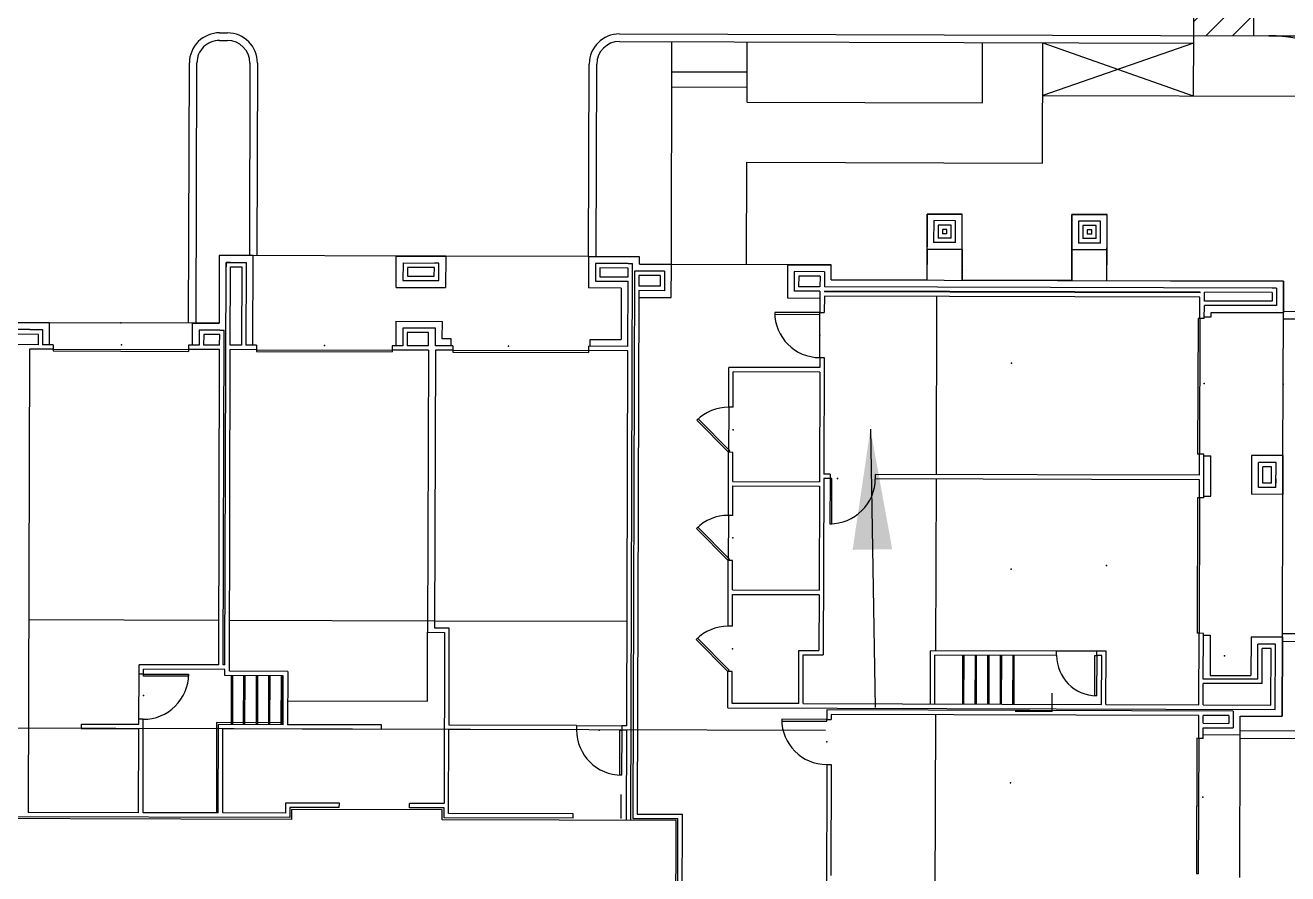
# Model space of a CAD drawing. Header units: feet. Extents: x 26064 to 27719, y 16802 to 28989.
# Drawn here: x 26944.1 to 27028, y 17880.6 to 17936.9 of the extents above; entities that cross this region are included whole.
import ezdxf

# ---------------------------------------------------------------- set-up
doc = ezdxf.new("R2010")
doc.units = ezdxf.units.FT
doc.header["$LTSCALE"] = 50
doc.header["$MEASUREMENT"] = 0
doc.header["$PDSIZE"] = -0.5
for name, color, linetype in [('BUILDING-INTERIOR', 251, 'Continuous'), ('BUILDINGS', 5, 'Continuous'), ('CURB-B', 4, 'Continuous'), ('CURB-F', 32, 'Continuous'), ('PAINT-MARKINGS', 32, 'Continuous'), ('SD-STRUCTURE', 6, 'Continuous'), ('SIDEWALK', 9, 'Continuous'), ('STEPS', 7, 'Continuous')]:
    doc.layers.add(name, color=color, linetype=linetype)
doc.styles.add('ls80', font='simplex', dxfattribs={"oblique": 15, "height": 4})
doc.dimstyles.new('dim', dxfattribs={"dimtxt": 0.18, "dimasz": 0.16, "dimexe": 0.0625, "dimexo": 0.0625, "dimgap": 0.03, "dimtad": 3, "dimdec": 4, "dimzin": 0, "dimdsep": 46, "dimtxsty": 'ls80', "dimcen": 0.09, "dimclrd": 256, "dimclre": 256, "dimclrt": 256, "dimaunit": 1, "dimadec": 4, "dimazin": 0, "dimtfac": 1, "dimtdec": 4, "dimtofl": 0, "dimtmove": 2, "dimatfit": 3, "dimfxl": 0, "dimtolj": 1, "dimtzin": 0, "dimlwd": -1, "dimlwe": -1, "dimarcsym": 0})

msp = doc.modelspace()

# ---------------------------------------------------------------- hatches: boundary and pattern name
at = {"layer": 'PAINT-MARKINGS'}
h = msp.add_hatch(dxfattribs=at)
h.set_pattern_fill('ANSI31', scale=10, style=0)
h.paths.add_polyline_path([(27025.83515, 17980.21812), (27021.83516, 17980.22896), (27021.70679, 17936.24675), (27025.70678, 17936.23591)])
h = msp.add_hatch(dxfattribs=at)
h.set_pattern_fill('ANSI31', scale=10, style=0)
edge = h.paths.add_edge_path()
edge.add_arc((27026.68886, 17926.23721), 9.996, 36.7031594, 89.8447259)
edge.add_line((27026.71595, 17936.23317), (27070.69841, 17936.11398))
edge.add_arc((27070.6711, 17926.11802), 9.996, 89.8434387, 142.9862904)
edge.add_line((27062.68938, 17932.13567), (27034.70308, 17932.21151))

# ---------------------------------------------------------------- linework, layer by layer
at = {"layer": 'BUILDING-INTERIOR', "color": 7, "ltscale": 12}
for p, q in [((27004.01939, 17922.05727), (27004.0262, 17924.38971)), ((27004.0262, 17924.38971), (27006.35864, 17924.3829)), ((27006.35183, 17922.05047), (27006.35864, 17924.3829)), ((27013.64069, 17922.02919), (27013.6475, 17924.36163)), ((27013.6475, 17924.36163), (27015.97993, 17924.35482)), ((27015.97313, 17922.02239), (27015.97993, 17924.35482)), ((27004.46226, 17923.9511), (27004.458, 17922.49333)), ((27005.91999, 17923.94685), (27004.46226, 17923.9511)), ((27004.75296, 17923.65869), (27004.75041, 17922.78403)), ((27005.62758, 17923.65614), (27004.75296, 17923.6587)), ((27004.75296, 17923.65869), (27004.75296, 17923.65869)), ((27005.62503, 17922.78148), (27005.62758, 17923.65614)), ((27005.62503, 17922.78148), (27005.62758, 17923.65614)), ((27005.91573, 17922.48907), (27005.91999, 17923.94685)), ((27014.08355, 17923.92302), (27014.0793, 17922.46525)), ((27015.54129, 17923.91877), (27014.08355, 17923.92302)), ((27014.37426, 17923.63061), (27014.3717, 17922.75595)), ((27015.24888, 17923.62806), (27014.37426, 17923.63062)), ((27014.37426, 17923.63061), (27014.37426, 17923.63061)), ((27015.24632, 17922.7534), (27015.24888, 17923.62806)), ((27015.24632, 17922.7534), (27015.24888, 17923.62806)), ((27015.53703, 17922.46099), (27015.54129, 17923.91877)), ((27005.62503, 17922.78148), (27004.75041, 17922.78403)), ((27005.04366, 17923.36629), (27005.04281, 17923.07473)), ((27005.33432, 17923.07388), (27005.04281, 17923.07473)), ((27005.33517, 17923.36544), (27005.04366, 17923.36629)), ((27005.33432, 17923.07388), (27005.33517, 17923.36544)), ((27015.24632, 17922.7534), (27014.3717, 17922.75595)), ((27014.66496, 17923.33821), (27014.66411, 17923.04665)), ((27014.95562, 17923.0458), (27014.66411, 17923.04665)), ((27014.95647, 17923.33736), (27014.66496, 17923.33821)), ((27014.95562, 17923.0458), (27014.95647, 17923.33736)), ((27004.01939, 17922.05727), (27004.01338, 17919.99555)), ((27004.01939, 17922.05727), (27006.35183, 17922.05047)), ((27005.91573, 17922.48907), (27004.458, 17922.49333)), ((27006.35183, 17922.05047), (27006.34581, 17919.98874)), ((27013.63467, 17919.96747), (27013.64069, 17922.02919)), ((27013.64069, 17922.02919), (27015.97313, 17922.02239)), ((27015.53703, 17922.46099), (27014.0793, 17922.46525)), ((27015.96711, 17919.96066), (27015.97313, 17922.02239)), ((26957.01497, 17921.63199), (26957.00184, 17917.13371)), ((26959.26366, 17921.62543), (26957.01497, 17921.63199)), ((26957.39377, 17894.43292), (26957.47179, 17921.17262)), ((26957.47179, 17921.17262), (26957.47094, 17920.88107)), ((26957.76334, 17921.17177), (26957.47179, 17921.17262)), ((26957.47179, 17921.17262), (26958.80416, 17921.16873)), ((26958.80416, 17921.16873), (26958.78812, 17915.67085)), ((26959.24627, 17915.6694), (26959.26366, 17921.62543)), ((26968.75393, 17919.51518), (26968.76001, 17921.59771)), ((26968.76001, 17921.59771), (26972.05085, 17921.5881)), ((26969.21683, 17921.13834), (26969.21342, 17919.97213)), ((26969.21683, 17921.13834), (26971.59136, 17921.13143)), ((26971.59136, 17921.13143), (26971.29981, 17921.13229)), ((26971.58796, 17919.96522), (26971.59136, 17921.13143)), ((26972.05085, 17921.58811), (26972.04478, 17919.50557)), ((26981.5472, 17921.5604), (26981.54113, 17919.47786)), ((26981.5472, 17921.5604), (26984.92091, 17921.55054)), ((26982.00403, 17921.10104), (26982.00062, 17919.93483)), ((26984.16986, 17921.09472), (26982.00403, 17921.10104)), ((26984.16986, 17921.09472), (26984.46142, 17921.09387)), ((26984.3535, 17884.10809), (26984.46142, 17921.09387)), ((26984.91945, 17921.05088), (26984.92091, 17921.55054)), ((26984.91945, 17921.05088), (26987.04365, 17921.04468)), ((26987.0372, 17918.8372), (26987.04365, 17921.04468)), ((26994.74903, 17921.02221), (26987.04365, 17921.04468)), ((26994.74903, 17921.0222), (26994.74258, 17918.81471)), ((26994.74903, 17921.0222), (26997.66412, 17921.01369)), ((26997.6612, 17920.01409), (26997.66412, 17921.01369)), ((26957.74731, 17915.67389), (26957.76249, 17920.88022)), ((26957.76249, 17920.88022), (26958.51177, 17920.87803)), ((26958.51177, 17920.87803), (26958.49657, 17915.6717)), ((26969.50753, 17920.84594), (26969.50583, 17920.26283)), ((26969.50583, 17920.26283), (26971.29725, 17920.25762)), ((26971.29895, 17920.84073), (26969.50753, 17920.84594)), ((26971.29725, 17920.25762), (26971.29895, 17920.84073)), ((26971.59051, 17920.83988), (26971.59051, 17920.83988)), ((26982.29473, 17920.80864), (26982.29303, 17920.22553)), ((26982.29303, 17920.22553), (26984.16731, 17920.22006)), ((26984.16901, 17920.80317), (26982.29473, 17920.80864)), ((26984.16731, 17920.22006), (26984.16901, 17920.80317)), ((26984.58492, 17920.5937), (26984.47883, 17884.23269)), ((26986.58416, 17920.58786), (26984.58492, 17920.5937)), ((26984.87562, 17920.30129), (26984.87356, 17919.59323)), ((26986.29175, 17920.29716), (26984.87562, 17920.30129)), ((26986.29175, 17920.29716), (26986.28968, 17919.58909)), ((26986.58415, 17920.58786), (26986.58039, 17919.29669)), ((26995.20584, 17920.56271), (26995.20208, 17919.27155)), ((26997.20507, 17920.55688), (26995.20585, 17920.56271)), ((26995.49654, 17920.27031), (26995.49447, 17919.56225)), ((26996.91266, 17920.26618), (26995.49654, 17920.27031)), ((26996.91266, 17920.26618), (26996.9106, 17919.5581)), ((26997.20507, 17920.55688), (26997.20215, 17919.55725)), ((26968.75393, 17919.51518), (26972.04478, 17919.50557)), ((26969.21342, 17919.97213), (26971.58796, 17919.96522)), ((26983.70696, 17919.47153), (26981.54113, 17919.47786)), ((26982.00062, 17919.93483), (26984.16646, 17919.92851)), ((26983.70696, 17919.47153), (26983.69699, 17916.0562)), ((26984.15383, 17915.59684), (26984.16646, 17919.92851)), ((26984.87272, 17919.30168), (26984.77123, 17884.52339)), ((26986.58039, 17919.29669), (26984.87272, 17919.30168)), ((26986.28968, 17919.58909), (26984.87356, 17919.59323)), ((26996.9106, 17919.5581), (26995.49447, 17919.56225)), ((27027.23226, 17919.46962), (26997.20215, 17919.55725)), ((26997.66165, 17920.01409), (27027.69178, 17919.92644)), ((27027.23226, 17919.46962), (27026.94071, 17919.47047)), ((27027.23226, 17919.46962), (27027.22888, 17918.3034)), ((27027.69178, 17919.92644), (27027.6857, 17917.84391)), ((26984.87138, 17918.84352), (26987.0372, 17918.8372)), ((26994.74258, 17918.81471), (26996.90842, 17918.80839)), ((26996.90976, 17919.26654), (26995.20208, 17919.27155)), ((26996.90976, 17919.26654), (26996.90562, 17917.85044)), ((26997.20034, 17918.93249), (26997.19718, 17917.84959)), ((27022.14906, 17918.85969), (26997.20034, 17918.93251)), ((26997.20131, 17919.26569), (26997.20119, 17919.22404)), ((27022.14991, 17919.15125), (26997.20119, 17919.22404)), ((27022.15003, 17919.1929), (26997.20131, 17919.26569)), ((27004.6558, 17918.91076), (27004.62127, 17907.08196)), ((27022.14493, 17917.44348), (27022.14906, 17918.85969)), ((27022.14991, 17919.15125), (27022.15003, 17919.1929)), ((27022.43989, 17918.60893), (27022.44159, 17919.19205)), ((27026.93818, 17918.59581), (27022.43989, 17918.60893)), ((27026.93988, 17919.17892), (27022.44159, 17919.19205)), ((27026.93988, 17919.17892), (27026.93818, 17918.59581)), ((26993.90678, 17917.85919), (26993.90641, 17917.73424)), ((26993.90641, 17917.73424), (26996.90526, 17917.72549)), ((26996.90562, 17917.85044), (26993.90678, 17917.85919)), ((26996.89687, 17914.85159), (26996.90563, 17917.85044)), ((26996.90526, 17917.72549), (26996.90562, 17917.85044)), ((26996.90562, 17917.85044), (26997.19718, 17917.84959)), ((27022.43648, 17917.44263), (27022.43904, 17918.31738)), ((27027.22888, 17918.3034), (27022.43904, 17918.31738)), ((27022.895, 17917.56634), (27022.89586, 17917.85788)), ((27022.89586, 17917.85788), (27027.6857, 17917.84391)), ((26942.88227, 17917.17492), (26945.73534, 17917.1666)), ((26945.73109, 17915.70883), (26945.73534, 17917.1666)), ((26955.22744, 17915.68112), (26955.23169, 17917.13888)), ((26955.23169, 17917.13888), (26957.00184, 17917.13371)), ((26968.74737, 17917.26605), (26968.74262, 17915.64168)), ((26968.74737, 17917.26605), (26971.82999, 17917.25705)), ((26969.20419, 17916.80671), (26969.20078, 17915.64046)), ((26971.3705, 17916.80039), (26969.20419, 17916.80671)), ((26971.36709, 17915.63415), (26971.3705, 17916.80039)), ((26971.82659, 17916.09084), (26971.82999, 17917.25705)), ((27022.01998, 17917.44384), (27021.99374, 17908.4473)), ((27022.14493, 17917.44348), (27022.01998, 17917.44384)), ((27022.14493, 17917.44348), (27022.11869, 17908.44694)), ((27022.43648, 17917.44263), (27022.14493, 17917.44348)), ((27022.43685, 17917.56767), (27022.895, 17917.56634)), ((26944.13047, 17916.71325), (26943.33909, 17916.71556)), ((26943.62979, 17916.42316), (26944.98344, 17916.41921)), ((26944.42203, 17916.7124), (26944.13047, 17916.71325)), ((26944.42203, 17916.7124), (26945.27585, 17916.70991)), ((26944.98344, 17916.41921), (26944.98138, 17915.71114)), ((26945.27585, 17916.70991), (26945.27292, 17915.71029)), ((26955.68851, 17916.67952), (26955.6856, 17915.6799)), ((26957.04216, 17916.67557), (26955.68851, 17916.67952)), ((26955.97922, 17916.38711), (26955.97715, 17915.67905)), ((26957.04131, 17916.38401), (26955.97922, 17916.38711)), ((26957.03925, 17915.67595), (26957.04131, 17916.38401)), ((26957.04216, 17916.67557), (26957.33372, 17916.67472)), ((26957.26882, 17894.43328), (26957.33372, 17916.67472)), ((26969.49489, 17916.51431), (26969.49234, 17915.63961)), ((26970.91149, 17916.51017), (26969.49489, 17916.51431)), ((26970.90894, 17915.63549), (26970.91149, 17916.51017)), ((26972.40966, 17916.08914), (26971.82659, 17916.09084)), ((26972.40833, 17915.63098), (26972.40966, 17916.08914)), ((26981.65477, 17915.604), (26981.65611, 17916.06215)), ((26981.65611, 17916.06215), (26983.69699, 17916.0562)), ((26944.98138, 17915.71114), (26943.62773, 17915.7151)), ((26944.41826, 17915.42123), (26944.32843, 17884.6414)), ((26945.98014, 17915.41667), (26944.41826, 17915.42123)), ((26945.98099, 17915.70823), (26945.27292, 17915.71029)), ((26945.98014, 17915.41667), (26945.97978, 17915.29172)), ((26945.97978, 17915.29172), (26954.97632, 17915.26546)), ((26945.98099, 17915.70823), (26945.98014, 17915.41667)), ((26945.98014, 17915.41667), (26954.97668, 17915.39042)), ((26954.97668, 17915.39042), (26954.97632, 17915.26546)), ((26954.97753, 17915.68197), (26954.97668, 17915.39042)), ((26957.0384, 17915.3844), (26954.97668, 17915.39042)), ((26955.6856, 17915.6799), (26954.97753, 17915.68197)), ((26957.03925, 17915.67595), (26955.97715, 17915.67905)), ((26956.97726, 17894.43413), (26957.0384, 17915.3844)), ((26957.68412, 17894.01556), (26957.74646, 17915.38233)), ((26959.49579, 17915.37723), (26957.74646, 17915.38233)), ((26958.49657, 17915.6717), (26957.74731, 17915.67389)), ((26959.49664, 17915.66878), (26958.78812, 17915.67085)), ((26959.49579, 17915.37723), (26959.49542, 17915.25227)), ((26959.49542, 17915.25227), (26968.49196, 17915.22602)), ((26959.49664, 17915.66878), (26959.49579, 17915.37723)), ((26959.49579, 17915.37723), (26968.49233, 17915.35097)), ((26968.49233, 17915.35097), (26968.49196, 17915.22602)), ((26968.49318, 17915.64252), (26968.49233, 17915.35097)), ((26970.90809, 17915.34394), (26968.49233, 17915.35097)), ((26969.20078, 17915.64046), (26968.49318, 17915.64252)), ((26970.90894, 17915.63548), (26969.49234, 17915.63961)), ((26970.90809, 17915.34392), (26970.85339, 17896.60114)), ((26971.36624, 17915.3426), (26971.3124, 17896.89136)), ((26972.53243, 17915.3392), (26971.36624, 17915.3426)), ((26972.53328, 17915.63075), (26971.36709, 17915.63415)), ((26972.53243, 17915.3392), (26972.53206, 17915.21425)), ((26972.53206, 17915.21425), (26981.52861, 17915.18799)), ((26972.53328, 17915.63075), (26972.53243, 17915.3392)), ((26972.53243, 17915.3392), (26981.52897, 17915.31294)), ((26981.52897, 17915.31294), (26981.52861, 17915.18799)), ((26981.52982, 17915.60449), (26981.52897, 17915.31294)), ((26984.15297, 17915.30528), (26981.52897, 17915.31294)), ((26984.15383, 17915.59684), (26981.52982, 17915.60449)), ((26984.0803, 17890.39819), (26984.15297, 17915.30528)), ((26996.89687, 17914.85159), (26996.89492, 17914.18516)), ((26996.89687, 17914.85159), (26997.18842, 17914.85074)), ((26997.18842, 17914.85074), (26997.16581, 17907.10371)), ((26990.84785, 17911.55799), (26990.85557, 17914.20279)), ((26996.89492, 17914.18516), (26990.85557, 17914.20279)), ((26991.13941, 17911.55714), (26991.14627, 17913.91039)), ((26996.89407, 17913.89361), (26991.14627, 17913.91039)), ((26996.89407, 17913.89361), (26996.87281, 17906.60476)), ((26990.84785, 17911.55799), (26990.8391, 17908.55914)), ((26991.13941, 17911.55714), (26990.84785, 17911.55799)), ((26988.72478, 17910.68583), (26988.8134, 17910.77393)), ((26990.8391, 17908.55914), (26988.72478, 17910.68583)), ((26988.8134, 17910.77393), (26990.92771, 17908.64724)), ((26990.82689, 17904.37325), (26990.8391, 17908.55914)), ((26990.92771, 17908.64724), (26990.8391, 17908.55914)), ((26991.13065, 17908.55829), (26990.8391, 17908.55914)), ((26991.12501, 17906.62153), (26991.13065, 17908.55829)), ((27022.11869, 17908.44694), (27021.99374, 17908.4473)), ((27022.11456, 17907.03092), (27022.11869, 17908.44694)), ((27022.41025, 17908.44609), (27022.11869, 17908.44694)), ((27022.40174, 17905.53063), (27022.41025, 17908.44609)), ((27022.40986, 17908.32105), (27022.86802, 17908.31971)), ((27022.86024, 17905.65425), (27022.86802, 17908.31971)), ((27025.57545, 17908.35364), (27025.56792, 17905.77131)), ((27027.65799, 17908.34756), (27025.57545, 17908.35364)), ((27026.02743, 17906.22813), (27026.03227, 17907.89415)), ((27027.19849, 17907.89074), (27026.03227, 17907.89415)), ((27026.31984, 17906.51883), (27026.32298, 17907.60174)), ((27026.90609, 17907.60004), (27026.32298, 17907.60174)), ((27026.90295, 17906.51713), (27026.90609, 17907.60004)), ((27027.19365, 17906.22473), (27027.19849, 17907.89074)), ((27027.65799, 17908.34756), (27027.65045, 17905.76523)), ((26997.16497, 17906.81216), (26997.13081, 17895.10832)), ((26997.58148, 17906.81094), (26997.16497, 17906.81216)), ((26997.58232, 17907.1025), (26997.16581, 17907.10371)), ((26997.58148, 17906.81094), (26997.57273, 17903.8121)), ((26997.58232, 17907.1025), (26997.58148, 17906.81094)), ((26997.70643, 17906.81058), (26997.58148, 17906.81094)), ((26997.69768, 17903.81173), (26997.70643, 17906.81058)), ((27000.58117, 17907.09375), (27000.58033, 17906.80219)), ((27022.11371, 17906.73937), (27000.58033, 17906.80219)), ((27022.11456, 17907.03092), (27000.58117, 17907.09375)), ((27004.62043, 17906.7904), (27004.58712, 17895.37811)), ((27022.11018, 17905.53148), (27022.11371, 17906.73937)), ((27027.19533, 17906.80694), (27027.1945, 17906.51539)), ((26991.11845, 17904.3724), (26991.12416, 17906.32998)), ((26991.12416, 17906.32998), (26996.87196, 17906.3132)), ((26991.12501, 17906.62153), (26996.87281, 17906.60476)), ((26996.87196, 17906.3132), (26996.85178, 17899.39919)), ((27027.19365, 17906.22473), (27026.02743, 17906.22813)), ((27026.90295, 17906.51713), (27026.31984, 17906.51883)), ((27021.98523, 17905.53185), (27021.95897, 17896.53531)), ((27022.11018, 17905.53148), (27021.98523, 17905.53185)), ((27022.11018, 17905.53148), (27022.08392, 17896.53494)), ((27022.40174, 17905.53063), (27022.11018, 17905.53148)), ((27022.40208, 17905.65558), (27022.86024, 17905.65425)), ((27027.65045, 17905.76523), (27025.56792, 17905.77131)), ((26990.82689, 17904.37325), (26990.81813, 17901.3744)), ((26991.11845, 17904.3724), (26990.82689, 17904.37325)), ((26988.70383, 17903.50109), (26988.79244, 17903.58919)), ((26990.81814, 17901.3744), (26988.70383, 17903.50109)), ((26988.79244, 17903.58919), (26990.90675, 17901.4625)), ((26997.57273, 17903.8121), (26997.69768, 17903.81173)), ((26990.80538, 17897.00109), (26990.81814, 17901.3744)), ((26990.90675, 17901.4625), (26990.81814, 17901.3744)), ((26991.10969, 17901.37355), (26990.81814, 17901.3744)), ((26991.10398, 17899.41597), (26991.10969, 17901.37355)), ((26991.10398, 17899.41597), (26996.85178, 17899.39919)), ((26991.09693, 17897.00024), (26991.10313, 17899.12441)), ((26991.10313, 17899.12441), (26996.85093, 17899.10764)), ((26996.85087, 17899.08682), (26996.84011, 17895.40072)), ((26956.98589, 17897.39131), (26944.36574, 17897.42815)), ((26971.35541, 17897.3494), (26957.69395, 17897.38925)), ((26971.3124, 17896.89136), (26972.27036, 17896.88856)), ((26984.10047, 17897.3122), (26971.31374, 17897.3495)), ((26972.27036, 17896.88856), (26972.25151, 17890.43271)), ((26991.09693, 17897.00024), (26990.80538, 17897.00109)), ((26970.84002, 17892.01956), (26970.85339, 17896.60114)), ((26970.85339, 17896.60114), (26971.97795, 17896.59786)), ((26971.97795, 17896.59786), (26971.94476, 17885.22723)), ((26988.68231, 17896.12893), (26988.77092, 17896.21703)), ((26990.79663, 17894.00224), (26988.68231, 17896.12893)), ((26988.77092, 17896.21703), (26990.88524, 17894.09034)), ((27022.08392, 17896.53494), (27021.95897, 17896.53531)), ((27022.07009, 17891.78677), (27022.08392, 17896.53494)), ((27022.37548, 17896.53409), (27022.08392, 17896.53494)), ((27022.36663, 17893.49362), (27022.37548, 17896.53409)), ((27022.37509, 17896.40914), (27022.83325, 17896.4078)), ((27022.83325, 17896.4078), (27022.82547, 17893.742)), ((27025.5402, 17896.27496), (27025.53278, 17893.7341)), ((27027.62269, 17896.26888), (27025.5402, 17896.27496)), ((27025.99023, 17893.48304), (27025.99702, 17895.81547)), ((27027.16324, 17895.81206), (27025.99702, 17895.81547)), ((27027.15062, 17891.48039), (27027.16324, 17895.81206)), ((27027.62269, 17896.26888), (27027.60738, 17891.02089)), ((26995.49697, 17891.86431), (26995.50729, 17895.40461)), ((26995.50729, 17895.40461), (26996.84011, 17895.40072)), ((26995.78852, 17891.86345), (26995.79799, 17895.11221)), ((26995.79799, 17895.11221), (26997.13081, 17895.10832)), ((27004.24359, 17891.83879), (27004.25391, 17895.37909)), ((27012.6257, 17895.35467), (27004.25391, 17895.37909)), ((27004.53514, 17891.83794), (27004.54461, 17895.08668)), ((27012.62483, 17895.06311), (27004.54461, 17895.08668)), ((27006.46055, 17895.08109), (27006.45107, 17891.83235)), ((27007.29356, 17895.07866), (27007.28408, 17891.82992)), ((27008.12658, 17895.07623), (27008.1171, 17891.82749)), ((27008.95959, 17895.0738), (27008.95011, 17891.82506)), ((27009.7926, 17895.07136), (27009.78312, 17891.82263)), ((27012.62483, 17895.06311), (27012.6257, 17895.35467)), ((27015.29134, 17895.34687), (27012.6257, 17895.35467)), ((27015.15778, 17892.39006), (27015.16554, 17895.0557)), ((27015.16554, 17895.0557), (27015.29049, 17895.05533)), ((27015.29049, 17895.05533), (27015.28273, 17892.38969)), ((27015.29049, 17895.05532), (27015.29134, 17895.34687)), ((27015.62368, 17895.05435), (27015.29049, 17895.05532)), ((27015.91608, 17895.34505), (27015.29134, 17895.34687)), ((27015.61421, 17891.80559), (27015.62368, 17895.05435)), ((27015.90575, 17891.80474), (27015.91608, 17895.34505)), ((27026.28094, 17893.19064), (27026.28772, 17895.52306)), ((27026.87083, 17895.52136), (27026.28772, 17895.52306)), ((27026.85991, 17891.77279), (27026.87083, 17895.52136)), ((26951.68581, 17893.82479), (26951.68763, 17894.44957)), ((26956.97726, 17894.43413), (26951.68763, 17894.44957)), ((26951.97737, 17893.82394), (26951.97833, 17894.15716)), ((26957.39292, 17894.14136), (26951.97833, 17894.15716)), ((26957.39377, 17894.43292), (26957.26882, 17894.43328)), ((26957.39171, 17893.72486), (26957.39292, 17894.14136)), ((26951.67706, 17890.82595), (26951.68581, 17893.82479)), ((26951.97737, 17893.82394), (26951.68581, 17893.82479)), ((26951.977, 17893.69899), (26951.97737, 17893.82394)), ((26954.97585, 17893.69024), (26951.977, 17893.69899)), ((26951.97737, 17893.82394), (26954.97622, 17893.81519)), ((26954.97622, 17893.81519), (26954.97585, 17893.69024)), ((26961.26522, 17893.71355), (26957.39171, 17893.72486)), ((26961.55763, 17894.00425), (26957.68412, 17894.01556)), ((26957.80822, 17893.72364), (26957.79874, 17890.47489)), ((26958.63175, 17890.47246), (26958.64123, 17893.72121)), ((26959.47424, 17893.71878), (26959.46476, 17890.47003)), ((26960.29778, 17890.46759), (26960.30726, 17893.71635)), ((26961.13079, 17890.46516), (26961.14027, 17893.71391)), ((26961.25574, 17890.46478), (26961.26522, 17893.71355)), ((26961.55763, 17894.00425), (26961.5473, 17890.46393)), ((26990.78958, 17891.58649), (26990.79663, 17894.00224)), ((26990.88524, 17894.09034), (26990.79663, 17894.00224)), ((26991.08819, 17894.00139), (26990.79663, 17894.00224)), ((26991.08199, 17891.87719), (26991.08819, 17894.00139)), ((27025.99023, 17893.48304), (27022.36663, 17893.49362)), ((27022.82547, 17893.742), (27025.53278, 17893.7341)), ((27012.32225, 17891.33607), (27012.32584, 17892.56477)), ((27022.36164, 17891.78592), (27022.36577, 17893.20206)), ((27026.28094, 17893.19064), (27022.36577, 17893.20206)), ((26961.55191, 17892.04665), (26970.84002, 17892.01956)), ((26995.49697, 17891.86431), (26991.08199, 17891.87719)), ((26995.78852, 17891.86345), (27015.61421, 17891.80559)), ((27015.28273, 17892.38969), (27015.15778, 17892.39006)), ((27015.90575, 17891.80474), (27022.07009, 17891.78677)), ((27022.36164, 17891.78592), (27026.85991, 17891.77279)), ((27027.15062, 17891.48039), (27027.15147, 17891.77194)), ((26951.67609, 17890.49274), (26951.67706, 17890.82595)), ((26951.96862, 17890.8251), (26951.67706, 17890.82595)), ((26951.9505, 17884.61915), (26951.96862, 17890.8251)), ((26990.78958, 17891.58649), (27027.15062, 17891.48039)), ((26994.36935, 17890.82632), (26994.36899, 17890.70137)), ((26997.3682, 17890.81757), (26994.36935, 17890.82632)), ((26997.36783, 17890.69262), (26997.3682, 17890.81757)), ((26997.37002, 17891.44232), (26997.3682, 17890.81757)), ((26997.3682, 17890.81757), (26997.65975, 17890.81672)), ((27024.35964, 17891.36357), (26997.37002, 17891.44232)), ((26997.66073, 17891.14991), (26997.65975, 17890.81672)), ((27022.06802, 17891.0787), (26997.66073, 17891.14991)), ((27004.57472, 17891.12974), (27004.5396, 17879.09271)), ((27012.32225, 17891.33607), (27009.86484, 17891.34324)), ((27022.06358, 17889.55845), (27022.06802, 17891.0787)), ((27022.35806, 17890.55722), (27022.35957, 17891.07785)), ((27024.06723, 17891.07286), (27022.35957, 17891.07785)), ((27024.06723, 17891.07286), (27024.06571, 17890.55224)), ((27024.35964, 17891.36357), (27024.35642, 17890.25983)), ((27024.8133, 17889.80034), (27024.81689, 17891.02903)), ((27024.81689, 17891.02903), (27027.60738, 17891.02089)), ((26997.2827, 17890.06811), (26835.92803, 17890.53896)), ((26947.84423, 17890.50392), (26947.84338, 17890.21237)), ((26947.84338, 17890.21237), (26951.67524, 17890.20119)), ((26947.84423, 17890.50392), (26951.67609, 17890.49274)), ((26951.65895, 17884.62), (26951.67524, 17890.20119)), ((26956.84112, 17890.60262), (26956.82361, 17884.60493)), ((26961.13113, 17890.5901), (26956.84112, 17890.60262)), ((26956.94858, 17884.60456), (26956.96572, 17890.4773)), ((26961.25574, 17890.46478), (26956.96572, 17890.4773)), ((26957.24014, 17884.60371), (26957.25643, 17890.1849)), ((26967.79404, 17890.15416), (26957.25643, 17890.1849)), ((26967.79489, 17890.44571), (26961.5473, 17890.46393)), ((26967.79404, 17890.15416), (26967.79489, 17890.44571)), ((26972.23437, 17884.55997), (26972.25068, 17890.14116)), ((26980.7474, 17890.11636), (26972.25068, 17890.14116)), ((26980.74825, 17890.40791), (26972.25151, 17890.43271)), ((26980.74825, 17890.40791), (26980.7474, 17890.11636)), ((26980.74825, 17890.40791), (26983.7471, 17890.39916)), ((26983.61254, 17887.10912), (26983.62129, 17890.10797)), ((26983.62129, 17890.10797), (26983.74624, 17890.10761)), ((26983.74624, 17890.10761), (26983.73749, 17887.10876)), ((26983.7471, 17890.39916), (26983.74624, 17890.10761)), ((26984.07945, 17890.10663), (26983.74624, 17890.10761)), ((26984.0803, 17890.39819), (26983.7471, 17890.39916)), ((26984.06195, 17884.10894), (26984.07945, 17890.10663)), ((26994.36899, 17890.70137), (26997.36783, 17890.69262)), ((27022.35514, 17889.5576), (27022.3572, 17890.26567)), ((27022.3572, 17890.26567), (27024.35642, 17890.25983)), ((27022.35806, 17890.55722), (27024.06571, 17890.55224)), ((27021.93863, 17889.55882), (27021.91237, 17880.56228)), ((27022.06358, 17889.55845), (27021.93863, 17889.55882)), ((27022.06358, 17889.55845), (27022.03733, 17880.56191)), ((27022.35514, 17889.5576), (27022.06358, 17889.55845)), ((27022.35587, 17889.80751), (27024.8133, 17889.80034)), ((26997.35945, 17887.81872), (26997.3332, 17878.82219)), ((26997.35945, 17887.81872), (26997.651, 17887.81787)), ((26997.651, 17887.81787), (26997.62949, 17880.4457)), ((26983.73749, 17887.10876), (26983.61254, 17887.10912)), ((26983.69207, 17885.81771), (26983.68745, 17884.23499)), ((26961.40715, 17885.25797), (26961.4052, 17884.59156)), ((26964.98911, 17885.24751), (26961.40715, 17885.25797)), ((26961.69785, 17884.96556), (26961.69591, 17884.29916)), ((26964.98825, 17884.95596), (26961.69785, 17884.96556)), ((26964.98825, 17884.95596), (26964.98911, 17885.24751)), ((26969.65313, 17884.94234), (26969.65398, 17885.2339)), ((26971.94391, 17884.93568), (26969.65313, 17884.94234)), ((26971.94476, 17885.22723), (26969.65398, 17885.2339)), ((26971.94197, 17884.26926), (26971.94391, 17884.93568)), ((26961.69591, 17884.29916), (26942.95311, 17884.35385)), ((26951.65895, 17884.62), (26944.32844, 17884.6414)), ((26956.94858, 17884.60456), (26951.9505, 17884.61915)), ((26961.4052, 17884.59156), (26957.24014, 17884.60371)), ((26980.52202, 17884.24422), (26971.94197, 17884.26926)), ((26980.52288, 17884.53578), (26972.23437, 17884.55997)), ((26980.52202, 17884.24422), (26980.52288, 17884.53578)), ((26984.47883, 17884.23269), (26987.47764, 17884.22393)), ((26984.77123, 17884.52339), (26987.77006, 17884.51464)), ((26987.43072, 17868.14677), (26987.47764, 17884.22393)), ((26987.72229, 17868.14592), (26987.77006, 17884.51464)), ((27022.03733, 17880.56191), (27021.91237, 17880.56228))]:
    msp.add_line(p, q, dxfattribs=at)
at = {"layer": 'BUILDING-INTERIOR', "color": 7, "ltscale": 6}
for p, q in [((27022.01998, 17917.44384), (27021.99374, 17908.4473)), ((27022.01998, 17917.44384), (27022.01998, 17917.44384)), ((26945.97978, 17915.29172), (26945.97978, 17915.29172)), ((26945.97978, 17915.29172), (26954.97632, 17915.26546)), ((26954.97632, 17915.26546), (26954.97632, 17915.26546)), ((26959.49542, 17915.25227), (26959.49542, 17915.25227)), ((26959.49542, 17915.25227), (26968.49196, 17915.22602)), ((26968.49196, 17915.22602), (26968.49196, 17915.22602)), ((26972.53206, 17915.21425), (26972.53206, 17915.21425)), ((26972.53206, 17915.21425), (26981.52861, 17915.18799)), ((26981.52861, 17915.18799), (26981.52861, 17915.18799)), ((27021.99374, 17908.4473), (27021.99374, 17908.4473)), ((27021.98523, 17905.53185), (27021.95897, 17896.53531)), ((27021.98523, 17905.53185), (27021.98523, 17905.53185)), ((27021.95897, 17896.53531), (27021.95897, 17896.53531)), ((27021.93863, 17889.55882), (27021.91237, 17880.56228)), ((27021.93863, 17889.55882), (27021.93863, 17889.55882)), ((27021.91237, 17880.56228), (27021.91237, 17880.56228))]:
    msp.add_line(p, q, dxfattribs=at)
at = {"layer": 'BUILDING-INTERIOR', "color": 7, "ltscale": 4}
for p, q in [((27006.37725, 17895.08133), (27006.36777, 17891.83259)), ((27007.21026, 17895.0789), (27007.20078, 17891.83016)), ((27008.04328, 17895.07647), (27008.0338, 17891.82773)), ((27008.87629, 17895.07404), (27008.86681, 17891.8253)), ((27009.7093, 17895.07161), (27009.69982, 17891.82287)), ((26957.89152, 17893.7234), (26957.88204, 17890.47465)), ((26958.71505, 17890.47221), (26958.72453, 17893.72097)), ((26959.55755, 17893.71853), (26959.54806, 17890.46978)), ((26960.38108, 17890.46735), (26960.39056, 17893.7161)), ((26961.21409, 17890.46492), (26961.22357, 17893.71367))]:
    msp.add_line(p, q, dxfattribs=at)
at = {"layer": 'BUILDING-INTERIOR', "color": 7, "ltscale": 12}
msp.add_lwpolyline([(26943.61944, 17855.77935), (26953.21992, 17855.75133), (26953.20873, 17851.91946), (26963.47562, 17851.88949), (26963.4693, 17849.72366), (26975.96449, 17849.6872), (26975.98199, 17855.68489), (26986.35294, 17855.65516), (26987.26937, 17855.65249), (26987.35236, 17884.09935), (26971.81666, 17884.14469), (26971.8186, 17884.8111), (26961.82245, 17884.84028), (26961.82051, 17884.17387), (26932.41515, 17884.25968)], dxfattribs=at)
for centre, radius, start, end in [((26996.90562, 17917.85044), 2.99886, 179.8328778, 269.8327778), ((26990.8391, 17908.55914), 2.99886, 89.8327778, 134.8327778), ((26997.58148, 17906.81094), 2.99886, 269.8327778, 359.8327778), ((26990.81814, 17901.3744), 2.99886, 89.8327778, 134.8327778), ((26990.79663, 17894.00224), 2.99886, 89.8329778, 134.8329778), ((27015.29049, 17895.05533), 2.66565, 179.8330778, 269.8327778), ((26951.97737, 17893.82394), 2.99886, 269.8327778, 359.8327778), ((26997.3682, 17890.81757), 2.99886, 179.8327778, 269.8327778), ((26983.74624, 17890.10761), 2.99886, 179.8327778, 269.8327778)]:
    msp.add_arc(centre, radius, start, end, dxfattribs=at)
for p in [(26950.48352, 17917.15274, 1), (26996.90129, 17916.35102, 1), (26950.5209, 17915.69501, 1), (26963.99495, 17915.65568, 1), (26976.21889, 17915.62001, 1), (27009.64084, 17914.48102, 1), (27022.42394, 17913.13224, 1), (27027.67184, 17913.09564, 1), (26991.13507, 17910.05772, 1), (26998.08132, 17906.8095, 1), (27027.65335, 17906.76485, 1), (26991.1141, 17902.87298, 1), (27015.93274, 17901.0512, 1), (27009.6009, 17900.79878, 1), (26991.09258, 17895.50081, 1), (27023.78739, 17895.03052, 1), (26951.97326, 17892.40785, 1), (26982.24684, 17890.11199, 1), (26997.36384, 17889.31815, 1), (27009.55943, 17886.59592, 1), (27022.05045, 17885.06018, 1), (27022.34371, 17885.64243, 1)]:
    msp.add_point(p, dxfattribs=at)
at = {"layer": 'BUILDINGS', "color": 7, "flags": 128}
msp.add_lwpolyline([(27024.78559, 17880.30399), (27024.8133, 17889.80034), (27024.8133, 17889.80034), (27024.81689, 17891.02903), (27027.60738, 17891.02089), (27027.62269, 17896.26888), (27027.62269, 17896.26888), (27027.62269, 17896.26888), (27027.62269, 17896.26888), (27027.62269, 17896.26888), (27027.65045, 17905.76523), (27027.65799, 17908.34756), (27027.6857, 17917.84391), (27027.6857, 17917.84391), (27027.6857, 17917.84391), (27027.69178, 17919.92644), (27015.96711, 17919.96066), (27015.97993, 17924.35482), (27013.6475, 17924.36163), (27013.63467, 17919.96747), (27006.34581, 17919.98874), (27006.35864, 17924.3829), (27004.0262, 17924.38971), (27004.01338, 17919.99555), (26997.66165, 17920.01409), (26997.66412, 17921.01369), (26994.74903, 17921.02221), (26987.04365, 17921.04468), (26984.91945, 17921.05088), (26984.92091, 17921.55054), (26981.5472, 17921.5604), (26981.5472, 17921.5604), (26972.05085, 17921.5881), (26972.05085, 17921.5881), (26972.05085, 17921.5881), (26968.76001, 17921.59771), (26968.76001, 17921.59771), (26968.76001, 17921.59771), (26968.76001, 17921.59771), (26968.76001, 17921.59771), (26959.26366, 17921.62543), (26959.26366, 17921.62543), (26957.01497, 17921.63199), (26957.00184, 17917.13371), (26955.23169, 17917.13888), (26955.23169, 17917.13888), (26945.73534, 17917.1666), (26945.73534, 17917.1666), (26942.88227, 17917.17492)], dxfattribs=at)
at = {"layer": 'CURB-B', "color": 7, "flags": 128}
for points in [[(26957.03372, 17935.92594, 0.41425789), (26955.52912, 17934.43032)], [(26959.04864, 17934.41997, 0.41416923), (26957.55325, 17935.92434)], [(26983.5886, 17935.85005, 0.41415249), (26982.08455, 17934.35443)]]:
    msp.add_lwpolyline(points, format="xyb", dxfattribs=at)
for points in [[(26957.03372, 17935.92594), (26957.55325, 17935.92434)], [(26983.5886, 17935.85005), (27021.71461, 17935.74673)], [(26955.47866, 17917.13816), (26955.52912, 17934.43032)], [(26959.04864, 17934.41997), (26959.0113, 17921.62616)], [(26982.0472, 17921.55894), (26982.08455, 17934.35443)], [(27027.68594, 17917.92731), (27034.66058, 17917.90695)], [(27027.62196, 17896.01878), (27034.6188, 17895.99836)], [(27034.60133, 17890.02186), (27024.81403, 17890.05043)]]:
    msp.add_lwpolyline(points, dxfattribs=at)
at = {"layer": 'CURB-F', "color": 7}
for p, q in [((26957.03526, 17936.42594), (26957.55478, 17936.42434)), ((26983.58996, 17936.35005), (27026.71595, 17936.23317)), ((26954.97866, 17917.13962), (26955.02913, 17934.43178)), ((26959.54863, 17934.41851), (26959.51129, 17921.6247)), ((26981.5472, 17921.5604), (26981.58455, 17934.35589)), ((27027.68449, 17917.42731), (27034.65912, 17917.40696)), ((27027.62342, 17896.51877), (27034.62026, 17896.49835)), ((27034.59987, 17889.52187), (27024.81257, 17889.55043))]:
    msp.add_line(p, q, dxfattribs=at)
for centre, radius, start, end in [((26957.02912, 17934.42595), 2, 89.8241056, 179.8327778), ((26957.54864, 17934.42435), 2, 359.8327778, 89.8241056), ((26983.58454, 17934.35005), 2, 89.844725, 179.8327778), ((27026.68886, 17926.23721), 9.996, 359.8327778, 89.844725)]:
    msp.add_arc(centre, radius, start, end, dxfattribs=at)
at = {"layer": 'PAINT-MARKINGS', "color": 7}
for p, q in [((27021.83517, 17980.23209), (27021.70679, 17936.24675)), ((27025.83515, 17980.21812), (27025.70678, 17936.23591)), ((27026.71595, 17936.23317), (27070.69841, 17936.11398))]:
    msp.add_line(p, q, dxfattribs=at)
at = {"layer": 'PAINT-MARKINGS', "color": 7, "flags": 128}
msp.add_lwpolyline([(27034.70308, 17932.21151, 0.23612079), (27026.71595, 17936.23317), (27070.69841, 17936.11398, 0.23612671), (27062.68938, 17932.13567), (27034.70308, 17932.21151)], format="xyb", close=True, dxfattribs=at)
at = {"layer": 'SIDEWALK', "color": 7}
for p, q in [((27021.71596, 17936.24672), (27021.70512, 17932.24674)), ((26987.04084, 17921.04469), (26987.08094, 17935.84058)), ((26992.07008, 17931.82705), (26992.08092, 17935.82703)), ((27007.70382, 17931.78468), (27007.71466, 17935.78467)), ((27011.69297, 17927.77386), (27011.71465, 17935.77383)), ((27021.71461, 17935.74673), (27011.70516, 17932.27384)), ((27011.71465, 17935.77383), (27021.70512, 17932.24674)), ((27011.70516, 17932.27384), (27034.70308, 17932.21151)), ((26992.07008, 17931.82705), (27007.70382, 17931.78468)), ((26992.04082, 17921.03011), (26992.05924, 17927.82706)), ((26992.05924, 17927.82706), (27011.69297, 17927.77386)), ((27006.67368, 17920.66378), (27006.67368, 17920.66482))]:
    msp.add_line(p, q, dxfattribs=at)
at = {"layer": 'STEPS', "color": 7}
for p, q in [((26987.07552, 17933.84059), (26992.0755, 17933.82704)), ((26987.07281, 17932.8406), (26992.07279, 17932.82705))]:
    msp.add_line(p, q, dxfattribs=at)

# ---------------------------------------------------------------- leaders
at = {"layer": 'SD-STRUCTURE', "color": 7}
msp.add_leader([(27000.26066, 17910.1004), (27000.56868, 17891.61453)], dimstyle='dim', override={"dimscale": 50, "dimtad": 0, "dimpost": "'"}, dxfattribs=at)

doc.saveas('drawing.dxf')
